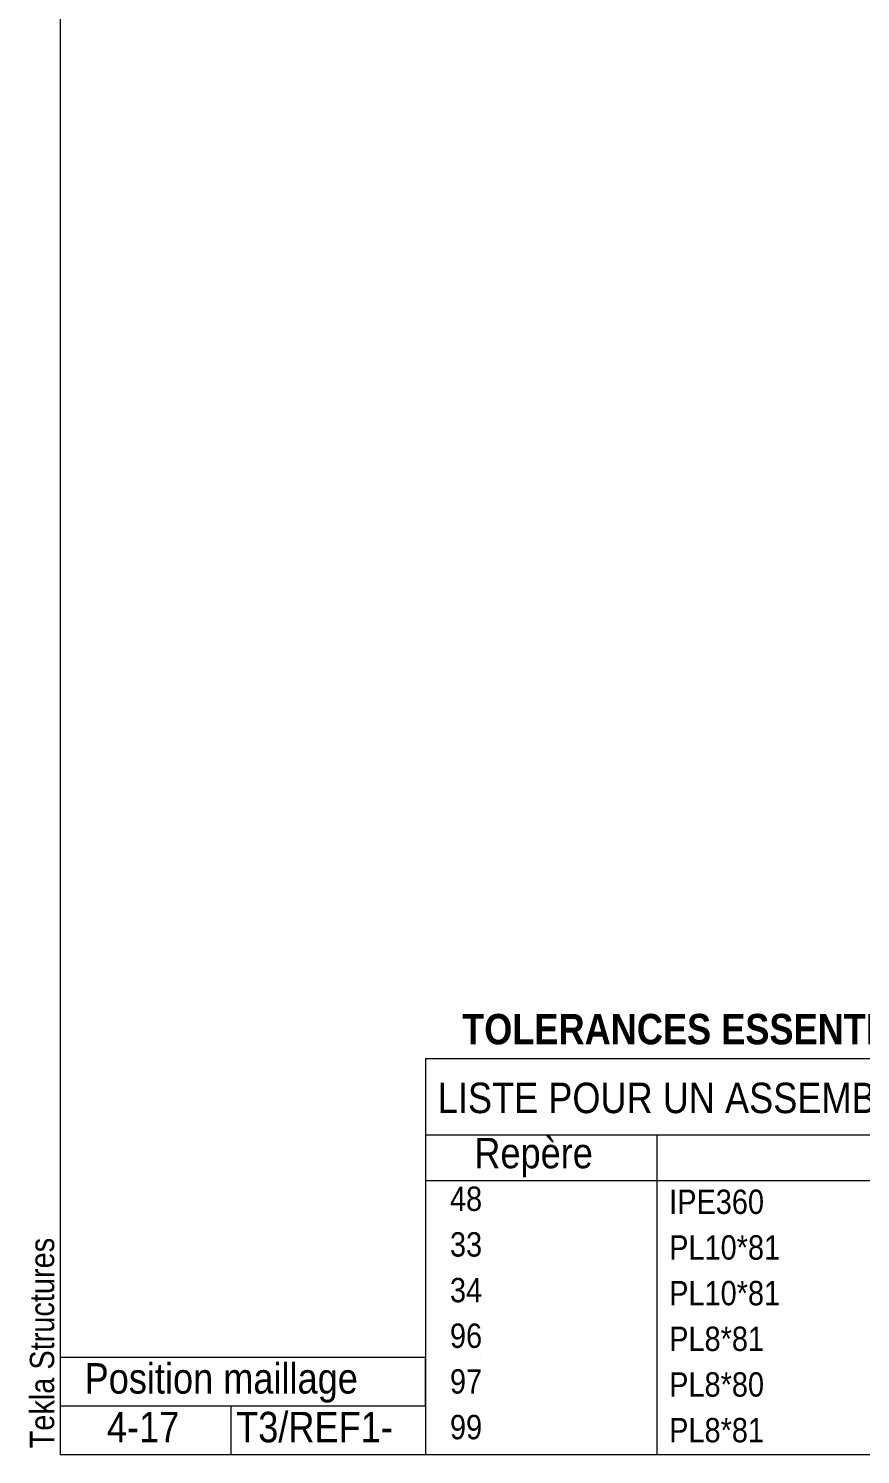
# Model space of a CAD drawing. Header units: millimetres. Extents: x 2 to 410, y 5 to 282.
# Drawn here: x 2.4 to 70.7, y 5 to 122.1 of the extents above; entities that cross this region are included whole.
import ezdxf

# ---------------------------------------------------------------- set-up
doc = ezdxf.new("R2010")
doc.units = ezdxf.units.MM
doc.layers.add('Autre type objet', color=1, linetype='Continuous', lineweight=0)
doc.layers.add('Feuille dessin', color=5, linetype='Continuous', lineweight=0)
doc.styles.add('ARIAL', font='ARIAL.TTF')
doc.styles.add('ARIAL_BOLD', font='ARIALBD.TTF')

# ---------------------------------------------------------------- blocks, each defined once
blk = doc.blocks.new('*A67')
at = {"layer": 'Feuille dessin', "linetype": 'Continuous', "lineweight": 0}
for p, q in [((5, 282), (5, 5)), ((5, 5), (405, 5))]:
    blk.add_line(p, q, dxfattribs=at)
at = {"layer": 'Feuille dessin', "style": 'ARIAL', "width": 0.85}
blk.add_text('Tekla Structures', height=2, rotation=90, dxfattribs=at).set_placement((4.5, 5.5))
blk = doc.blocks.new('*A70')
at = {"layer": 'Autre type objet', "linetype": 'Continuous', "lineweight": 0}
for p, q in [((35, 37.526986), (220, 37.526986)), ((35.000031, 37.526887), (35, 27.5)), ((35, 31.25), (220, 31.25)), ((54, 31.25), (54, 27.5)), ((35, 27.5), (220, 27.5)), ((35, 27.5), (35, 23.75)), ((54, 27.5), (54, 23.75)), ((35, 23.75), (35, 20)), ((54, 23.75), (54, 20)), ((35, 20), (35, 16.25)), ((54, 20), (54, 16.25)), ((35, 16.25), (35, 12.5)), ((54, 16.25), (54, 12.5)), ((35, 12.5), (35, 8.75)), ((54, 12.5), (54, 8.75)), ((35, 8.75), (35, 5)), ((54, 8.75), (54, 5))]:
    blk.add_line(p, q, dxfattribs=at)
at = {"layer": 'Autre type objet', "width": 0.85}
for s, height, style, p in [('TOLERANCES ESSENTIELLES CONFORMES A LA NORME 1090-1', 2.5, 'ARIAL_BOLD', (38, 38.677143)), ('LISTE POUR UN ASSEMBLAGE:', 2.5, 'ARIAL', (36, 33.028635)), ('Repère', 2.5, 'ARIAL', (39, 28.5)), ('48', 2, 'ARIAL', (37, 25)), ('IPE360', 2, 'ARIAL', (55, 24.75)), ('33', 2, 'ARIAL', (37, 21.25)), ('PL10*81', 2, 'ARIAL', (55, 21)), ('34', 2, 'ARIAL', (37, 17.5)), ('PL10*81', 2, 'ARIAL', (55, 17.25)), ('96', 2, 'ARIAL', (37, 13.75)), ('PL8*81', 2, 'ARIAL', (55, 13.5)), ('97', 2, 'ARIAL', (37, 10)), ('PL8*80', 2, 'ARIAL', (55, 9.75)), ('99', 2, 'ARIAL', (37, 6.25)), ('PL8*81', 2, 'ARIAL', (55, 6))]:
    blk.add_text(s, height=height, dxfattribs=dict(at, style=style)).set_placement(p)
blk = doc.blocks.new('*A72')
at = {"layer": 'Autre type objet', "linetype": 'Continuous', "lineweight": 0}
for p, q in [((5, 13), (5, 9)), ((5, 13), (35, 13)), ((35, 9), (35, 13)), ((39.5, 13), (39.5, 13)), ((5, 9), (35, 9)), ((5, 9), (5, 5)), ((19, 9), (19, 5)), ((35, 9), (35, 5)), ((5, 5), (35, 5))]:
    blk.add_line(p, q, dxfattribs=at)
at = {"layer": 'Autre type objet', "style": 'ARIAL', "width": 0.85}
for s, p in [('Position maillage', (7, 10)), ('4-17', (8.83374, 6)), ('T3/REF1-', (19.445801, 6))]:
    blk.add_text(s, height=2.5, dxfattribs=at).set_placement(p)

msp = doc.modelspace()

# ---------------------------------------------------------------- block references
at = {"lineweight": 0}
for name in ['*A67', '*A70', '*A72']:
    msp.add_blockref(name, (0, 0), dxfattribs=at)

doc.saveas('drawing.dxf')
